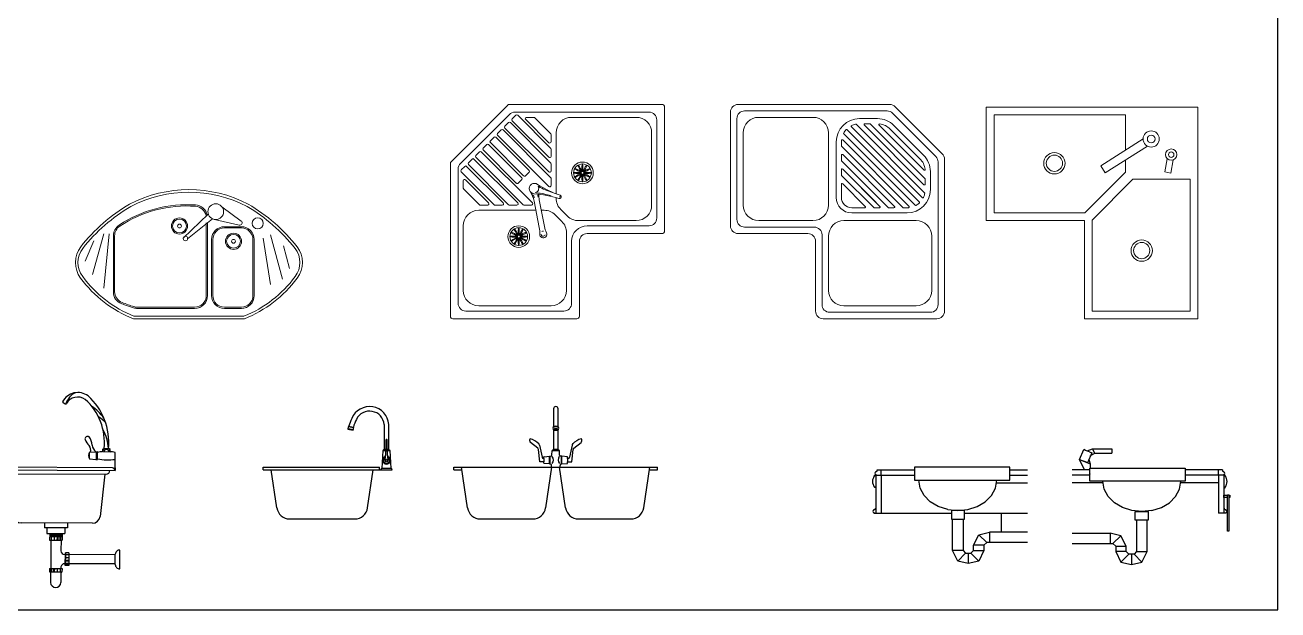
# Model space of a CAD drawing. Header units: inches. Extents: x 5220 to 5724, y 3395 to 3750.
# Drawn here: x 5547.2 to 5723.8, y 3395.4 to 3477.8 of the extents above; entities that cross this region are included whole.
import ezdxf

# ---------------------------------------------------------------- set-up
doc = ezdxf.new("R2010")
doc.units = ezdxf.units.IN
doc.header["$MEASUREMENT"] = 0
doc.layers.add('EX-A-FLOR-FIXT', color=250, linetype='Continuous')

# ---------------------------------------------------------------- blocks, each defined once
blk = doc.blocks.new('A$C3A28108E')
for p, q in [((401.8, 535.2), (407.6, 538.6)), ((401.8, 535.2), (401.8, 526.1)), ((401.8, 535.2), (408.3, 531.8)), ((407.6, 538.6), (425.2, 538.5)), ((408.3, 531.8), (416.6, 535.1)), ((416.6, 535.1), (424.6, 531.8)), ((424.6, 531.8), (431.4, 535)), ((431.4, 535), (425.2, 538.5)), ((431.3, 526), (431.4, 535)), ((349.4, 520.6), (349.3, 500.8)), ((350.9, 497.9), (375.3, 496)), ((351, 523.5), (375.5, 524.9)), ((376.5, 523.9), (376.4, 497)), ((376.4, 497), (378.5, 497)), ((376.5, 523.9), (378.7, 523.8)), ((378.7, 525), (378.5, 495.8)), ((382.3, 495.8), (382.5, 525)), ((401.8, 526.1), (431.3, 526)), ((408.3, 531.8), (408.3, 526.1)), ((424.6, 531.8), (424.6, 526)), ((450, 463.5), (450.1, 523)), ((450, 463.5), (450.1, 523)), ((0, 455.6), (450, 453.5)), ((440, 463.5), (10, 465.6)), ((34.9, 440.4), (414.9, 438.7)), ((56.3, 277.2), (39.9, 440.4)), ((409.9, 438.7), (392, 275.6)), ((450, 463.5), (450, 453.5)), ((362, 248.9), (86, 250.2)), ((176, 249.8), (175.9, 231)), ((266, 249.4), (265.9, 230.5)), ((265.9, 230.5), (175.9, 231)), ((185.9, 230.9), (185.8, 208.9)), ((185.8, 208.9), (255.8, 208.6)), ((196.6, 208.9), (196.5, 183.1)), ((245, 205.8), (196.6, 206)), ((245, 203.6), (196.6, 203.8)), ((245, 201.1), (196.6, 201.3)), ((245, 196.1), (196.6, 196.3)), ((245, 208.6), (244.9, 182.9)), ((255.9, 230.6), (255.8, 208.6)), ((196.5, 183.1), (244.9, 182.9)), ((200.9, 183.1), (200.4, 73.3)), ((202.5, 193.4), (202.4, 185.6)), ((203.8, 185.6), (203.8, 193.4)), ((213.9, 193.3), (213.9, 185.5)), ((215.2, 185.5), (215.2, 193.3)), ((226.2, 185.5), (226.3, 193.3)), ((227.6, 193.3), (227.6, 185.5)), ((237.6, 185.4), (237.7, 193.2)), ((239, 193.2), (239, 185.4)), ((240.5, 182.9), (240.3, 142.5)), ((257.2, 127.4), (255.2, 127.4)), ((257, 85.6), (257.3, 134)), ((257.3, 134), (257, 85.6)), ((270.5, 134), (257.3, 134)), ((267.8, 104.3), (260, 104.3)), ((260, 102.9), (267.8, 102.9)), ((260.1, 128.1), (267.9, 128.1)), ((267.9, 126.7), (260.1, 126.7)), ((260.1, 116.7), (267.9, 116.6)), ((267.9, 115.3), (260.1, 115.3)), ((270.5, 134), (270.2, 85.6)), ((270.4, 127.4), (270.3, 92.2)), ((450.8, 126.5), (270.4, 127.4)), ((450.7, 89.1), (450.9, 128.7)), ((468.5, 145.1), (467.4, 145.1)), ((468.2, 72.6), (468.5, 145.1)), ((196, 73.3), (195.9, 60.1)), ((244.3, 59.9), (195.9, 60.1)), ((195.9, 60.1), (244.3, 59.9)), ((196, 73.3), (244.4, 73.1)), ((200.3, 60.1), (200.1, 19.9)), ((201.8, 63), (201.9, 70.8)), ((203.2, 70.8), (203.2, 63)), ((213.3, 62.9), (213.3, 70.7)), ((214.7, 70.7), (214.6, 62.9)), ((225.7, 70.7), (225.6, 62.9)), ((227, 62.9), (227, 70.7)), ((237.1, 70.6), (237.1, 62.8)), ((238.4, 62.8), (238.5, 70.6)), ((239.9, 59.9), (239.7, 19.7)), ((240, 77.3), (240, 73.1)), ((244.4, 73.1), (244.3, 59.9)), ((257.1, 92.2), (255.1, 92.2)), ((270.2, 85.6), (257, 85.6)), ((267.8, 92.8), (260, 92.9)), ((260, 91.5), (267.8, 91.5)), ((450.7, 91.3), (270.3, 92.2))]:
    blk.add_line(p, q)
for centre, radius, start, end in [((305.7, 688), 66.9, 53.7556, 152.0188), ((323.7, 693.8), 66.4, 114.4868, 164.4431), ((305.5, 687.1), 50.6, 54.9599, 150.9927), ((185.6, 562.4), 223.2, 353.8941, 48.1392), ((185.6, 562.4), 240.2, 354.3083, 48.3678), ((259.3, 725.7), 14.1, 206.6724, 277.978), ((244.1, 536.3), 201.9, 36.2117, 54.9183), ((328.1, 563.2), 113.7, 41.2539, 59.5029), ((343.6, 574.7), 10.3, 56.5838, 189.9651), ((306.5, 550), 54.3, 1.3878, 37.8843), ((234.1, 522.1), 191.3, 4.9232, 27.6682), ((479.4, 653), 166.5, 208.7624, 218.4891), ((328.2, 531.4), 27.5, 343.713, 40.7486), ((413.5, 563.4), 54.1, 192.9003, 225.3658), ((370.2, 510.6), 23, 146.0172, 213.4402), ((375.4, 497), 1, 265.6344, 359.7287), ((375.5, 523.9), 1, 359.7287, 93.224), ((380.4, 498.5), 3.3, 234.7346, 304.7229), ((380.6, 522.3), 3.3, 54.7346, 124.7229), ((420.6, 700.4), 206.2, 259.3094, 278.204), ((414.1, 371.3), 155.3, 94.5459, 101.7435), ((417.1, 371.3), 155.3, 77.7139, 84.9115), ((10, 455.6), 10, 89.7287, 179.7287), ((35, 455.4), 15, 179.7287, 269.7287), ((415, 453.7), 15, 269.7287, 359.7287), ((440, 453.5), 10, 359.7287, 89.7287), ((86.2, 280.2), 30, 185.7377, 269.7287), ((362.2, 278.9), 30, 269.7287, 353.7197), ((203.1, 185.6), 0.678, 179.7287, 359.7287), ((203.1, 193.4), 0.678, 359.7287, 179.7287), ((214.6, 193.3), 0.678, 359.7287, 179.7287), ((214.5, 185.5), 0.678, 179.7287, 359.7287), ((226.9, 185.5), 0.678, 179.7287, 359.7287), ((226.9, 193.3), 0.678, 359.7287, 179.7287), ((238.3, 185.4), 0.678, 179.7287, 359.7287), ((238.4, 193.2), 0.678, 359.7287, 179.7287), ((255.3, 142.4), 15, 179.7287, 269.7287), ((260, 103.6), 0.678, 89.7287, 269.7287), ((260.1, 116), 0.678, 89.7287, 269.7287), ((260.1, 127.4), 0.678, 89.7287, 269.7287), ((267.8, 103.6), 0.678, 269.7287, 89.7287), ((267.9, 127.4), 0.678, 269.7287, 89.7287), ((267.9, 116), 0.678, 269.7287, 89.7287), ((467.4, 128.6), 16.5, 85.9062, 179.7287), ((202.5, 63), 0.678, 179.7287, 359.7287), ((202.6, 70.8), 0.678, 359.7287, 179.7287), ((214, 70.7), 0.678, 359.7287, 179.7287), ((213.9, 62.9), 0.678, 179.7287, 359.7287), ((226.3, 62.9), 0.678, 179.7287, 359.7287), ((226.4, 70.7), 0.678, 359.7287, 179.7287), ((237.8, 70.6), 0.678, 359.7287, 179.7287), ((237.7, 62.8), 0.678, 179.7287, 359.7287), ((255, 77.2), 15, 89.7287, 179.7287), ((260, 92.2), 0.678, 89.7287, 269.7287), ((267.8, 92.2), 0.678, 269.7287, 89.7287), ((467.2, 89), 16.5, 179.7287, 273.5513), ((219.9, 19.8), 19.8, 179.7287, 359.7287)]:
    blk.add_arc(centre, radius, start, end)
blk = doc.blocks.new('A$C41BA5875')
for p, q in [((329.3, 346.9), (348.9, 343.4)), ((349.3, 345.4), (329.6, 348.9)), ((350.6, 353.3), (331, 356.7)), ((332.2, 358.5), (331.3, 358.7)), ((332.2, 358.5), (349.9, 355.4)), ((338.8, 377.3), (338.8, 377.3)), ((338.8, 377.3), (338.9, 377.3)), ((351, 355.3), (350, 355.4)), ((352.6, 363.5), (352.7, 363.4)), ((469.5, 365.6), (469.5, 270.1)), ((487.5, 270.1), (487.5, 365.6)), ((477.5, 307.6), (477.5, 278.4)), ((479.5, 307.6), (479.5, 278.4)), ((464.5, 265.1), (461, 195)), ((466.5, 265.1), (464.5, 265.1)), ((466.5, 265.1), (475, 265.1)), ((469.5, 270.1), (475, 270.1)), ((482, 270.1), (487.5, 270.1)), ((482, 265.1), (490.5, 265.1)), ((492.5, 265.1), (490.5, 265.1)), ((496, 195), (492.5, 265.1)), ((496, 195), (461, 195)), ((53.6, 42.6), (31.5, 190)), ((405.2, 42.6), (427.3, 190)), ((456, 190), (501, 190)), ((103.1, 0), (355.8, 0))]:
    blk.add_line(p, q)
at = {"ltscale": 0.5}
for p, q in [((0, 200), (451.2, 200)), ((0, 190), (0, 200)), ((451.2, 190), (451.2, 200)), ((0, 190), (501, 190))]:
    blk.add_line(p, q, dxfattribs=at)
blk.add_circle((478.5, 227.6), 4)
for centre, radius, start, end in [((515.7, 304.3), 191.3, 153.8227, 163.5153), ((413.1, 360.5), 74.6, 3.9278, 157.7896), ((412.8, 360.5), 56.9, 5.0863, 153.9099), ((330, 347.8), 1.15, 109.6272, 230.4577), ((336.1, 351.8), 7.1, 135.7303, 204.3545), ((331.7, 357.6), 1.15, 109.6272, 230.4577), ((348.5, 344.5), 1.15, 289.6272, 50.4577), ((344.2, 350.4), 7.1, 315.7303, 24.3545), ((533.5, 301.1), 191.3, 153.8227, 163.5153), ((350.3, 354.4), 1.15, 289.6272, 50.4577), ((870.3, 283.2), 394.3, 177.3421, 181.749), ((485.9, 302.9), 9.58, 150.7965, 188.1583), ((478.5, 307.2), 1.06, 19.4215, 160.5785), ((471.2, 302.9), 9.58, 351.8417, 29.2035), ((86.8, 283.2), 394.3, 358.251, 2.6579), ((474.4, 263.7), 8.01, 127.6786, 170.3939), ((94.9, 291), 382.8, 350.6374, 358.1278), ((5931.9, -206.6), 5476.7, 174.9947, 175.4442), ((862.2, 291), 382.8, 181.8722, 189.3626), ((-4911.1, -201.2), 5412.7, 4.5522, 5.0068), ((482.6, 263.7), 8.01, 9.6061, 52.3214), ((461.5, 189.6), 5.47, 94.6975, 175.3025), ((478.5, 227.6), 15, 109.3835, 71.0922), ((478.5, 227.6), 12.5, 114.4874, 65.5146), ((478.5, 227.6), 6, 171.8513, 8.1487), ((495.6, 189.6), 5.47, 4.6975, 85.3025), ((103.1, 50), 50, 188.5308, 270), ((355.8, 50), 50, 270, 351.4692)]:
    blk.add_arc(centre, radius, start, end)
blk = doc.blocks.new('A$C56267174')
for p, q in [((386.7, 426.1), (386.7, 357.4)), ((404.7, 357.4), (404.7, 426.1)), ((386.6, 344.4), (386.6, 270.1)), ((404.6, 270.1), (404.6, 344.4)), ((294.7, 302.1), (294.7, 307.7)), ((326, 274.5), (297.4, 295.3)), ((465.2, 274.5), (493.8, 295.3)), ((496.5, 302.1), (496.5, 307.7)), ((334, 221.6), (328.7, 268.6)), ((332.5, 285.2), (342.4, 239)), ((380.7, 247.3), (381.6, 265.1)), ((381.6, 265.1), (383.6, 265.1)), ((383.6, 265.1), (407.6, 265.1)), ((386.6, 270.1), (404.6, 270.1)), ((409.6, 265.1), (407.6, 265.1)), ((410.5, 247.3), (409.6, 265.1)), ((458.8, 285.2), (448.8, 239)), ((457.2, 221.6), (462.5, 268.6)), ((0, 200), (790, 200)), ((0, 190), (0, 200)), ((53.6, 42.6), (30, 200)), ((349.7, 221.6), (334, 221.6)), ((347.4, 234.5), (349.7, 234.5)), ((349.7, 234.5), (349.7, 240)), ((349.7, 234.5), (349.7, 221.6)), ((349.7, 216.1), (349.7, 221.6)), ((350.6, 241), (371.7, 242.4)), ((371.7, 212.7), (350.6, 215.1)), ((356.4, 42.6), (380, 200)), ((371.7, 241.6), (373.7, 242.6)), ((371.7, 242.4), (371.7, 241.6)), ((371.7, 213.5), (371.7, 241.6)), ((373.7, 212.6), (371.7, 213.5)), ((371.7, 213.5), (371.7, 212.7)), ((373.7, 212.6), (373.7, 242.6)), ((373.7, 242.6), (375.7, 242.6)), ((378.4, 200), (378.7, 207.3)), ((433.6, 42.6), (410, 200)), ((412.9, 200), (412.5, 207.3)), ((417.5, 242.6), (415.5, 242.6)), ((417.5, 212.6), (417.5, 242.6)), ((419.5, 241.6), (417.5, 242.6)), ((417.5, 212.6), (419.5, 213.5)), ((440.6, 241), (419.5, 242.4)), ((419.5, 242.4), (419.5, 241.6)), ((419.5, 213.5), (419.5, 241.6)), ((419.5, 212.7), (440.6, 215.1)), ((419.5, 213.5), (419.5, 212.7)), ((441.5, 234.5), (441.5, 240)), ((441.5, 234.5), (441.5, 221.6)), ((443.9, 234.5), (441.5, 234.5)), ((441.5, 216.1), (441.5, 221.6)), ((441.5, 221.6), (457.2, 221.6)), ((736.4, 42.6), (760, 200)), ((790, 190), (790, 200)), ((0, 190), (31.5, 190)), ((758.5, 190), (790, 190)), ((103.1, 0), (306.9, 0)), ((483.1, 0), (686.9, 0))]:
    blk.add_line(p, q)
for centre, radius, start, end in [((395.7, 426.1), 9, 0.1224, 179.8776), ((390.2, 351), 5.86, 140.4177, 217.9852), ((386.2, 346.2), 1.29, 114.8047, 245.1953), ((387, 355.8), 1.64, 102.6674, 218.0261), ((395.6, 313.6), 35.3, 73.5535, 106.4465), ((387, 346.1), 1.7, 215.7695, 256.5959), ((395.7, 321.1), 35.1, 73.5696, 106.4975), ((395.7, 323.6), 34.9, 75.0637, 104.9363), ((404.2, 346.1), 1.7, 283.4243, 324.2103), ((404.2, 355.7), 1.71, 325.8407, 73.6277), ((401.2, 351.1), 5.71, 319.9002, 40.0998), ((405, 346.2), 1.29, 294.8047, 65.1953), ((296.7, 307.7), 2, 90, 180), ((304.7, 302.1), 10, 180, 223.0734), ((280.6, 241.2), 70.4, 45.3741, 76.7548), ((317.6, 282.9), 15, 8.8252, 34.3104), ((473.6, 282.9), 15, 145.6896, 171.1748), ((510.6, 241.2), 70.4, 103.2452, 134.6259), ((486.5, 302.1), 10, 316.9266, 0), ((494.5, 307.7), 2, 0, 90), ((318.7, 267.6), 10, 5.886, 43.0734), ((375.7, 247.6), 5, 270, 357.14), ((391.5, 263.7), 8.01, 127.6786, 170.3939), ((399.7, 263.7), 8.01, 9.6061, 52.3214), ((415.5, 247.6), 5, 182.86, 270), ((472.5, 267.6), 10, 136.9266, 174.114), ((347.4, 239.5), 5, 185.886, 270), ((350.7, 240), 1, 94.3321, 180), ((350.7, 216.1), 1, 180, 265.6679), ((373.7, 207.6), 5, 357.14, 90), ((366, 228.2), 20.6, 319.9184, 39.0717), ((425.2, 228.2), 20.6, 140.9283, 220.0816), ((417.5, 207.6), 5, 90, 182.86), ((440.5, 240), 1, 360, 85.6679), ((440.5, 216.1), 1, 274.3321, 0), ((443.9, 239.5), 5, 270, 354.114), ((103.1, 50), 50, 188.5308, 270), ((306.9, 50), 50, 270, 351.4692), ((483.1, 50), 50, 188.5308, 270), ((686.9, 50), 50, 270, 351.4692)]:
    blk.add_arc(centre, radius, start, end)
for start_param, end_param in [(-0.053243, 3.194836), (3.592619, 5.832158)]:
    blk.add_ellipse((395.6, 345.2), major_axis=(10, 0), ratio=0.172573, start_param=start_param, end_param=end_param)
blk = doc.blocks.new('A$C5BC748CE')
at = {"lineweight": 5}
for p, q in [((515.1, 405), (418.3, 312.4)), ((567.5, 433.9), (642.2, 378.6)), ((434.9, 309.2), (531.4, 387)), ((507.2, 90), (507.2, 370.9)), ((512.2, 90), (512.2, 370.9)), ((538.5, 384.8), (634.5, 362.8)), ((643.1, 356.6), (577.4, 356.6)), ((643.1, 351.6), (577.4, 351.6)), ((71.3, 301.9), (37.3, 223.6)), ((109.7, 328.4), (66.1, 172)), ((131.1, 329.2), (110.4, 118.1)), ((147.1, 104.8), (147.1, 321.2)), ((152.1, 104.8), (152.1, 321.2)), ((418.3, 312.4), (418.3, 312.4)), ((434.9, 309.2), (434.9, 309.2)), ((527.4, 90), (527.4, 306.6)), ((532.4, 90), (532.4, 306.6)), ((688.1, 90), (688.1, 306.6)), ((693.1, 90), (693.1, 306.6)), ((727.2, 312.2), (755.5, 133.1)), ((755.5, 325.4), (802.7, 153.8)), ((806.4, 282), (829.1, 195.3)), ((653, 10), (227, 10)), ((462.2, 45), (240.3, 45)), ((462.2, 40), (240.3, 40)), ((577.4, 45), (643.1, 45)), ((577.4, 40), (643.1, 40)), ((654.9, 0), (225.1, 0))]:
    blk.add_line(p, q, dxfattribs=at)
for centre, radius in [((544, 414.8), 30.5), ((403.4, 359.2), 31.3), ((706.7, 369.5), 21.6), ((403.4, 359.2), 26.7), ((403.4, 359.2), 7.32), ((426.6, 310.8), 8.48), ((612.9, 300.1), 31.3), ((612.9, 300.1), 26.7), ((612.9, 300.1), 7.32)]:
    blk.add_circle(centre, radius, dxfattribs=at)
for centre, radius, start, end in [((440, 0), 500, 62.5978, 117.4022), ((440, 0), 490, 62.5978, 117.4022), ((556.8, -144.3), 682.9, 120.5322, 141.7128), ((432.3, -35.6), 477.4, 85.9916, 123.3896), ((462.2, 390.7), 50, 12.1887, 85.9916), ((323.2, -144.3), 682.9, 38.2872, 59.4678), ((556.8, -144.3), 672.9, 120.5322, 141.7128), ((432.3, -35.6), 472.4, 85.9916, 123.3896), ((462.2, 390.7), 45, 12.1887, 85.9916), ((323.2, -144.3), 672.9, 38.2872, 59.4678), ((197.1, 321.2), 50, 123.3896, 180), ((197.1, 321.2), 45, 123.3896, 180), ((577.4, 306.6), 50, 90, 180), ((577.4, 306.6), 45, 90, 180), ((637.1, 371.3), 8.9, 253.2002, 54.693), ((643.1, 306.6), 50, 360, 90), ((643.1, 306.6), 45, 360, 90), ((100, 217.8), 100, 142.3842, 217.14), ((100, 217.8), 90, 142.3842, 217.14), ((780, 217.8), 90, 322.86, 37.6158), ((780, 217.8), 100, 322.86, 37.6158), ((398.6, 437.7), 470.9, 216.5388, 248.3767), ((398.6, 437.7), 460.9, 216.5388, 248.1405), ((481.4, 437.7), 460.9, 291.8595, 323.4612), ((481.4, 437.7), 470.9, 291.6233, 323.4612), ((197.1, 104.8), 50, 180, 249.235), ((197.1, 104.8), 45, 180, 249.235), ((452.4, 778.2), 770.1, 249.235, 252.8705), ((452.4, 778.2), 765.1, 249.235, 252.8705), ((462.2, 90), 45, 270, 360), ((462.2, 90), 50, 270, 360), ((577.4, 90), 50, 180, 270), ((577.4, 90), 45, 180, 270), ((643.1, 90), 50, 270, 360), ((643.1, 90), 45, 270, 360), ((240.3, 90), 50, 252.8705, 270), ((240.3, 90), 45, 252.8705, 270)]:
    blk.add_arc(centre, radius, start, end, dxfattribs=at)
blk = doc.blocks.new('A$C4E531579')
at = {"lineweight": 5}
for p, q in [((222.1, 827.1), (2.9, 607.9)), ((229.1, 830), (820, 830)), ((228.6, 791.2), (38.8, 601.4)), ((253.9, 788.2), (239.8, 774.1)), ((249.9, 800), (770, 800)), ((388.5, 660.7), (261, 788.2)), ((295.4, 780), (323.7, 780)), ((388.5, 717.2), (327.2, 778.5)), ((720, 780), (470, 780)), ((830, 820), (830, 340)), ((197.4, 731.6), (183.2, 717.5)), ((388.5, 547.5), (204.4, 731.6)), ((225.6, 759.9), (211.5, 745.8)), ((381.5, 568.7), (211.5, 738.7)), ((388.5, 604.1), (232.7, 759.9)), ((381.5, 625.3), (239.8, 767)), ((381.5, 681.9), (291.9, 771.5)), ((800, 770), (800, 390)), ((169.1, 703.4), (154.9, 689.2)), ((283.9, 553.2), (154.9, 682.1)), ((305.1, 574.4), (176.1, 703.4)), ((381.5, 512.2), (183.2, 710.4)), ((390, 713.7), (390, 685.4)), ((410, 720), (410, 483.9)), ((780, 440), (780, 720)), ((98.4, 632.6), (112.5, 646.8)), ((317.8, 448.5), (119.6, 646.8)), ((126.6, 660.9), (140.8, 675.1)), ((255.6, 524.9), (126.6, 653.9)), ((276.8, 546.1), (147.9, 675.1)), ((390, 657.1), (390, 628.8)), ((0, 10), (0, 600.9)), ((41.8, 576.1), (55.9, 590.2)), ((204.7, 448.5), (63, 590.2)), ((70.1, 604.4), (84.2, 618.5)), ((225.9, 441.5), (70.1, 597.3)), ((261.3, 448.5), (91.3, 618.5)), ((282.5, 441.5), (98.4, 625.6)), ((390, 600.6), (390, 572.3)), ((30, 60), (30, 580.1)), ((169.3, 441.5), (41.8, 569)), ((50, 534.6), (50, 506.3)), ((148.1, 448.5), (58.5, 538.1)), ((262.7, 524.9), (276.8, 539)), ((305.1, 567.3), (291, 553.2)), ((390, 544), (390, 515.7)), ((112.8, 441.5), (51.5, 502.8)), ((116.3, 440), (144.6, 440)), ((172.9, 440), (201.2, 440)), ((229.4, 440), (257.7, 440)), ((286, 440), (314.3, 440)), ((344.7, 353.4), (324.5, 455.5)), ((344.5, 460.1), (364.9, 357.1)), ((410, 468.8), (410, 466.1)), ((110, 420), (331.5, 420)), ((352.4, 420), (363.9, 420)), ((406.4, 402.4), (432.4, 376.4)), ((427.6, 423.6), (453.6, 397.6)), ((50, 110), (50, 360)), ((496.1, 380), (720, 380)), ((530, 360), (770, 360)), ((450, 333.9), (450, 110)), ((470, 300), (470, 60)), ((500, 300), (500, 10)), ((530, 330), (820, 330)), ((390, 50), (110, 50)), ((440, 30), (60, 30)), ((490, 0), (10, 0))]:
    blk.add_line(p, q, dxfattribs=at)
for centre, radius in [((511.9, 565), 41.9), ((511.9, 565), 34.4), ((511.9, 565), 5.37), ((265, 318.1), 41.9), ((265, 318.1), 34.4), ((265, 318.1), 5.37)]:
    blk.add_circle(centre, radius, dxfattribs=at)
for centre, radius, start, end in [((229.1, 820), 10, 90, 135), ((820, 820), 10, 0, 90), ((249.9, 770), 30, 90, 135), ((257.5, 784.7), 5, 45, 135), ((295.4, 775), 5, 90, 225), ((323.7, 775), 5, 45, 90), ((470, 720), 60, 90, 180), ((720, 720), 60, 0, 90), ((770, 770), 30, 0, 90), ((200.9, 728.1), 5, 45, 135), ((215, 742.2), 5, 135, 225), ((229.2, 756.4), 5, 45, 135), ((243.3, 770.5), 5, 135, 225), ((158.5, 685.7), 5, 135, 225), ((172.6, 699.8), 5, 45, 135), ((186.7, 714), 5, 135, 225), ((385, 685.4), 5, 225, 0), ((385, 713.7), 5, 0, 45), ((101.9, 629.1), 5, 135, 225), ((116, 643.3), 5, 45, 135), ((130.2, 657.4), 5, 135, 225), ((144.3, 671.5), 5, 45, 135), ((385, 657.1), 5, 0, 45), ((10, 600.9), 10, 135, 180), ((60, 580.1), 30, 135, 180), ((59.5, 586.7), 5, 45, 135), ((73.6, 600.8), 5, 135, 225), ((87.8, 615), 5, 45, 135), ((385, 628.8), 5, 225, 0), ((385, 600.6), 5, 0, 45), ((45.3, 572.5), 5, 135, 225), ((55, 534.6), 5, 45, 180), ((273.3, 542.6), 5, 315, 45), ((287.4, 556.7), 5, 225, 315), ((301.6, 570.8), 5, 315, 45), ((385, 572.3), 5, 225, 0), ((385, 544), 5, 0, 45), ((55, 506.3), 5, 180, 225), ((259.2, 528.4), 5, 225, 315), ((325.6, 504.4), 20, 52.7229, 268.7857), ((226.1, 437.3), 100, 10.4867, 33.9738), ((326.2, 504.9), 16.2, 278.9292, 32.1557), ((305.7, 211.8), 277.4, 72.2349, 84.235), ((583, 916.9), 466.4, 238.2709, 250.2022), ((479.5, 750.1), 274.6, 239.9645, 252.0257), ((385, 515.7), 5, 225, 0), ((116.3, 445), 5, 225, 270), ((144.6, 445), 5, 270, 45), ((172.9, 445), 5, 225, 270), ((201.2, 445), 5, 270, 45), ((229.4, 445), 5, 225, 270), ((257.7, 445), 5, 270, 45), ((286, 445), 5, 225, 270), ((314.3, 445), 5, 270, 45), ((296.1, 462.7), 29.3, 9.8467, 38.3537), ((282.9, 16.5), 469.7, 72.9448, 84.8329), ((368.8, 476.8), 29.3, 168.2508, 191.9931), ((442.8, 478.3), 100, 177.6593, 190.4868), ((470, 466.1), 60, 180, 225), ((422.7, 471.9), 6.64, 252.6444, 68.8642), ((420.8, 471.6), 4.91, 314.2517, 37.2349), ((720, 440), 60, 270, 0), ((110, 360), 60, 90, 180), ((363.9, 360), 60, 45, 90), ((496.1, 440), 60, 225, 270), ((770, 390), 30, 270, 0), ((246.4, 335.2), 100, 355.9843, 10.4867), ((463.2, 375.3), 100, 190.4868, 204.9892), ((390, 333.9), 60, 0, 45), ((530, 300), 60, 90, 180), ((820, 340), 10, 270, 0), ((360, 327.2), 13.9, 175.9843, 24.9892), ((359.8, 327.5), 8.12, 180.3635, 342.4443), ((359, 332), 7.59, 72.423, 131.6758), ((530, 300), 30, 90, 180), ((110, 110), 60, 180, 270), ((390, 110), 60, 270, 0), ((60, 60), 30, 180, 270), ((440, 60), 30, 270, 0), ((10, 10), 10, 180, 270), ((490, 10), 10, 270, 0)]:
    blk.add_arc(centre, radius, start, end, dxfattribs=at)
at = {"lineweight": 5, "extrusion": (-1.38778e-16, -2.4037e-16, -1)}
blk.add_ellipse((494.7, 574.9), major_axis=(12.6, -7.2), ratio=0.137964, dxfattribs=at)
at = {"lineweight": 5, "extrusion": (2.77556e-17, -4.80741e-17, -1)}
blk.add_ellipse((501.9, 582.2), major_axis=(7.2, -12.6), ratio=0.137964, dxfattribs=at)
at = {"lineweight": 5, "extrusion": (1.61778e-32, -2.77556e-17, -1)}
blk.add_ellipse((511.9, 584.9), major_axis=(0, -14.5), ratio=0.137964, dxfattribs=at)
at = {"lineweight": 5, "extrusion": (2.54248e-16, -1.14741e-16, -1)}
blk.add_ellipse((521.8, 582.2), major_axis=(-7.2, -12.6), ratio=0.137964, dxfattribs=at)
at = {"lineweight": 5, "extrusion": (3.51927e-17, -1.71978e-16, -1)}
for centre, major_axis in [((529.1, 574.9), (-12.6, -7.2)), ((494.7, 555.1), (12.6, 7.2))]:
    blk.add_ellipse(centre, major_axis=major_axis, ratio=0.137964, dxfattribs=at)
at = {"lineweight": 5, "extrusion": (9.24446e-33, -1.11022e-16, -1)}
blk.add_ellipse((492, 565), major_axis=(14.5, 0), ratio=0.137964, dxfattribs=at)
at = {"lineweight": 5, "extrusion": (-3.30078e-16, 9.44224e-17, -1)}
blk.add_ellipse((501.9, 547.8), major_axis=(7.2, 12.6), ratio=0.137964, dxfattribs=at)
at = {"lineweight": 5, "extrusion": (6.16298e-33, -1.11022e-16, -1)}
blk.add_ellipse((511.9, 545.1), major_axis=(0, 14.5), ratio=0.137964, dxfattribs=at)
at = {"lineweight": 5, "extrusion": (0, 0, -1)}
blk.add_ellipse((521.8, 547.8), major_axis=(-7.2, 12.6), ratio=0.137964, dxfattribs=at)
at = {"lineweight": 5, "extrusion": (-6.93889e-17, -1.20185e-16, -1)}
blk.add_ellipse((529.1, 555.1), major_axis=(-12.6, 7.2), ratio=0.137964, dxfattribs=at)
at = {"lineweight": 5, "extrusion": (5.55112e-17, -1.11022e-16, -1)}
blk.add_ellipse((531.7, 565), major_axis=(-14.5, 0), ratio=0.137964, dxfattribs=at)
at = {"lineweight": 5}
for centre, major_axis in [((255.1, 335.3), (7.2, -12.6)), ((265, 338), (0, -14.5)), ((274.9, 335.3), (-7.2, -12.6)), ((245.1, 318.1), (14.5, 0)), ((247.8, 328.1), (12.6, -7.2)), ((247.8, 308.2), (12.6, 7.2)), ((255.1, 300.9), (7.2, 12.6)), ((265, 298.3), (0, 14.5)), ((274.9, 300.9), (-7.2, 12.6)), ((282.2, 328.1), (-12.6, -7.2)), ((282.2, 308.2), (-12.6, 7.2)), ((284.9, 318.1), (-14.5, 0))]:
    blk.add_ellipse(centre, major_axis=major_axis, ratio=0.137964, dxfattribs=at)
blk = doc.blocks.new('A$C446E6F74')
at = {"lineweight": 5}
for p, q in [((30, 830), (617.6, 830)), ((0, 360), (0, 800)), ((55, 805), (607.2, 805)), ((320, 780), (110, 780)), ((796.2, 628.4), (628.4, 796.2)), ((821.2, 638.8), (638.8, 821.2)), ((25, 385), (25, 775)), ((731.9, 452.3), (452.3, 731.9)), ((743.4, 469.1), (469.1, 743.4)), ((753.8, 487), (488.1, 752.6)), ((500, 775), (569.9, 775)), ((749.9, 519.2), (519.2, 749.9)), ((521.3, 755), (541.1, 755)), ((754.1, 543.2), (543.2, 754.1)), ((749.3, 576.3), (576.3, 749.3)), ((734.5, 619.4), (619.4, 734.5)), ((748.6, 633.6), (633.6, 748.6)), ((50, 720), (50, 440)), ((380, 440), (380, 720)), ((410, 470), (410, 685)), ((430, 670.6), (430, 685)), ((692.3, 435.3), (435.3, 692.3)), ((716.2, 439.7), (439.7, 716.2)), ((430, 614), (430, 633.8)), ((668.5, 430.9), (430.9, 668.5)), ((636, 435.1), (435.1, 636)), ((611.9, 430.9), (430.9, 611.9)), ((805, 607.2), (805, 55)), ((830, 617.6), (830, 30)), ((430, 557.5), (430, 577.3)), ((555.4, 430.9), (430.9, 555.4)), ((579.4, 435.1), (435.1, 579.4)), ((564.8, 449.7), (449.7, 564.8)), ((755, 541.1), (755, 521.3)), ((775, 569.9), (775, 500)), ((430, 470), (430, 520.7)), ((522.8, 435.1), (435.1, 522.8)), ((520.7, 430), (470, 430)), ((685, 410), (470, 410)), ((577.3, 430), (557.5, 430)), ((633.8, 430), (614, 430)), ((685, 430), (670.6, 430)), ((55, 355), (325, 355)), ((320, 380), (110, 380)), ((720, 380), (440, 380)), ((30, 330), (300, 330)), ((330, 300), (330, 30)), ((355, 325), (355, 55)), ((380, 110), (380, 320)), ((780, 110), (780, 320)), ((440, 50), (720, 50)), ((385, 25), (775, 25)), ((360, 0), (800, 0))]:
    blk.add_line(p, q, dxfattribs=at)
for centre, radius, start, end in [((30, 800), 30, 90, 180), ((617.6, 800), 30, 45, 90), ((55, 775), 30, 90, 180), ((110, 720), 60, 90, 180), ((320, 720), 60, 0, 90), ((607.2, 775), 30, 45, 90), ((500, 685), 90, 90, 180), ((500, 685), 70, 138.0335, 150.1814), ((450.2, 729.8), 3, 45, 138.0335), ((471.2, 745.5), 3, 115.419, 225), ((500, 685), 70, 102.0372, 115.419), ((486, 750.5), 3, 45, 102.0372), ((521.3, 752), 3, 90, 225), ((541.1, 752), 3, 45, 90), ((569.9, 685), 90, 45, 90), ((578.4, 751.5), 3, 82.7167, 225), ((569.9, 685), 70, 45, 82.7167), ((500, 685), 70, 175.5367, 180), ((433.2, 690.2), 3, 45, 175.5367), ((441.9, 718.3), 3, 150.1814, 225), ((433, 670.6), 3, 180, 225), ((433, 633.8), 3, 45, 180), ((685, 569.9), 90, 0, 45), ((800, 617.6), 30, 0, 45), ((433, 614), 3, 180, 225), ((685, 569.9), 70, 7.2833, 45), ((775, 607.2), 30, 0, 45), ((433, 577.3), 3, 45, 180), ((433, 557.5), 3, 180, 225), ((433, 557.5), 3, 180, 225), ((751.5, 578.4), 3, 225, 7.2833), ((752, 541.1), 3, 0, 45), ((433, 520.7), 3, 45, 180), ((685, 500), 90, 270, 0), ((685, 500), 70, 334.581, 349.3075), ((752, 521.3), 3, 225, 0), ((110, 440), 60, 180, 270), ((320, 440), 60, 270, 0), ((470, 470), 60, 180, 270), ((470, 470), 40, 180, 270), ((718.3, 441.9), 3, 225, 299.8186), ((685, 500), 70, 299.8186, 311.9665), ((729.8, 450.2), 3, 311.9665, 45), ((745.5, 471.2), 3, 225, 334.581), ((520.7, 433), 3, 270, 45), ((557.5, 433), 3, 225, 270), ((577.3, 433), 3, 270, 45), ((614, 433), 3, 225, 270), ((633.8, 433), 3, 270, 45), ((670.6, 433), 3, 225, 270), ((685, 500), 70, 270, 274.4633), ((690.2, 433.2), 3, 274.4633, 45), ((30, 360), 30, 180, 270), ((55, 385), 30, 180, 270), ((325, 325), 30, 0, 90), ((440, 320), 60, 90, 180), ((720, 320), 60, 0, 90), ((300, 300), 30, 0, 90), ((440, 110), 60, 180, 270), ((720, 110), 60, 270, 0), ((385, 55), 30, 180, 270), ((775, 55), 30, 270, 0), ((360, 30), 30, 180, 270), ((800, 30), 30, 270, 0)]:
    blk.add_arc(centre, radius, start, end, dxfattribs=at)
blk = doc.blocks.new('A$C06404D4D')
at = {"lineweight": 5}
for p, q in [((0, 820), (820, 820)), ((0, 820), (0, 380)), ((30, 790), (540, 790)), ((30, 790), (30, 410)), ((540, 790), (540, 653.8)), ((820, 820), (820, 0)), ((607.6, 696.4), (443.2, 592.7)), ((625.2, 668.1), (461, 564.5)), ((461, 564.5), (443.2, 592.7)), ((540, 614.3), (540, 568.3)), ((701.5, 619.6), (691.9, 568.7)), ((724.4, 615.1), (714.8, 564.4)), ((540, 568.3), (381.7, 410)), ((568.3, 540), (410, 381.7)), ((568.3, 540), (790, 540)), ((714.8, 564.4), (691.9, 568.7)), ((790, 540), (790, 30)), ((30, 410), (381.7, 410)), ((0, 380), (380, 380)), ((380, 380), (380, 0)), ((410, 381.7), (410, 30)), ((380, 0), (820, 0)), ((410, 30), (790, 30))]:
    blk.add_line(p, q, dxfattribs=at)
for centre, radius in [((639, 696.3), 31.4), ((639, 696.3), 14.9), ((264, 602.3), 41.4), ((264, 602.3), 31.4), ((716.6, 635.6), 22), ((716.6, 635.6), 10.5), ((602.3, 264), 41.4), ((602.3, 264), 31.4)]:
    blk.add_circle(centre, radius, dxfattribs=at)
blk = doc.blocks.new('A$C2C1C3230')
for p, q in [((7.4, 339.9), (7.4, 342.6)), ((7.4, 342.6), (12.8, 342.6)), ((12.8, 354.3), (12.8, 356.3)), ((12.8, 344.6), (12.8, 342.6)), ((12.8, 342.6), (12.8, 194.9)), ((12.8, 342.6), (163.1, 342.6)), ((18.3, 362.6), (163.1, 362.6)), ((32.8, 342.6), (32.8, 362.6)), ((32.8, 342.6), (32.8, 194.9)), ((163.1, 372.6), (163.1, 322.5)), ((531.4, 372.6), (163.1, 372.6)), ((531.4, 322.5), (531.4, 372.6)), ((531.4, 362.6), (600.2, 362.6)), ((531.4, 342.6), (600.2, 342.6)), ((582.7, 362.6), (600.2, 362.6)), ((7.4, 295.4), (12.8, 295.4)), ((12.8, 295.4), (7.4, 295.4)), ((163.1, 322.5), (531.4, 322.5)), ((184.9, 292.1), (179.6, 322.5)), ((200.1, 263.7), (184.9, 292.1)), ((461.4, 263.7), (475.9, 292.1)), ((475.9, 292.1), (481.2, 322.5)), ((479.5, 312.6), (600.2, 312.6)), ((32.8, 287.5), (32.8, 214.9)), ((200.1, 263.7), (223.8, 239.3)), ((437, 239.3), (461.4, 263.7)), ((5.4, 206.6), (5.4, 208.6)), ((5.4, 196.9), (5.4, 194.9)), ((5.4, 194.9), (32.8, 194.9)), ((12.8, 214.9), (10.9, 214.9)), ((32.8, 194.9), (305.7, 194.9)), ((254.8, 220.8), (223.8, 239.3)), ((291.8, 209), (254.8, 220.8)), ((291.8, 209), (330.7, 205)), ((355.8, 205), (305.7, 205)), ((305.7, 205), (305.7, 172)), ((330.7, 205), (369.7, 209)), ((355.8, 172), (355.8, 205)), ((355.8, 194.9), (600.2, 194.9)), ((369.7, 209), (406, 220.8)), ((406, 220.8), (437, 239.3)), ((500.2, 121.6), (500.2, 194.9)), ((305.7, 172), (355.8, 172)), ((310.3, 50.4), (310.3, 172)), ((351.1, 172), (351.1, 50.4)), ((391.1, 70.4), (411.9, 111.2)), ((411.9, 111.2), (452.7, 121.6)), ((411.9, 111.2), (442.3, 80.8)), ((452.7, 121.6), (452.7, 80.8)), ((600.2, 121.6), (452.7, 121.6)), ((351.1, 50.4), (310.3, 50.4)), ((330.3, 9.6), (310.3, 50.4)), ((351.1, 50.4), (360.7, 40)), ((381.5, 40), (391.1, 50.4)), ((391.1, 50.4), (391.1, 70.4)), ((431.9, 70.4), (391.1, 70.4)), ((391.1, 50.4), (431.9, 50.4)), ((431.9, 50.4), (411.9, 9.6)), ((442.3, 80.8), (431.9, 70.4)), ((431.9, 70.4), (431.9, 50.4)), ((600.2, 80.8), (442.3, 80.8)), ((360.7, 40), (330.3, 9.6)), ((371.1, 0), (330.3, 9.6)), ((360.7, 40), (381.5, 40)), ((371.1, 40), (371.1, 0)), ((411.9, 9.6), (371.1, 0)), ((381.5, 40), (411.9, 9.6))]:
    blk.add_line(p, q)
for centre, radius, start, end in [((37, 317.6), 37, 143.0701, 216.9299), ((13.6, 349.5), 4.94, 99.5999, 260.4001), ((13.8, 361), 4.81, 258.4001, 19.3626), ((6.2, 201.8), 4.94, 99.5999, 260.4001), ((6.4, 213.3), 4.81, 258.4001, 19.3626)]:
    blk.add_arc(centre, radius, start, end)
blk = doc.blocks.new('A$C0A3C27A8')
for p, q in [((28.4, 406.3), (44.3, 445.2)), ((51.5, 441.9), (44.3, 445.2)), ((67.4, 436), (51.5, 441.9)), ((57.5, 440), (78.6, 447.9)), ((87.2, 431.4), (78.6, 447.9)), ((78.6, 447.9), (153.8, 447.9)), ((153.8, 447.9), (153.8, 431.4)), ((36.3, 403), (28.4, 406.3)), ((28.4, 406.3), (70, 389.8)), ((48, 366.4), (28.4, 406.3)), ((51.5, 397.1), (36.3, 403)), ((59.4, 393.8), (51.5, 397.1)), ((75.3, 432.7), (59.4, 393.8)), ((64.7, 406.3), (70, 389.8)), ((67.4, 436), (75.3, 432.7)), ((70, 420.2), (87.2, 431.4)), ((70, 389.8), (70, 372.6)), ((87.2, 431.4), (153.8, 431.4)), ((17.4, 366.4), (0, 366.4)), ((68.8, 366.4), (0, 366.4)), ((68.8, 346.4), (0, 346.4)), ((68.8, 350.7), (68.5, 350.1)), ((68.5, 350.1), (68.8, 349.6)), ((68.8, 322.5), (68.8, 372.6)), ((68.8, 372.6), (437.1, 372.6)), ((437.1, 372.6), (437.1, 322.5)), ((581.9, 366.4), (437.1, 366.4)), ((587.4, 346.4), (437.1, 346.4)), ((567.1, 366.4), (567.4, 365.9)), ((567.4, 346.4), (567.4, 366.4)), ((567.4, 346.4), (567.4, 198.7)), ((587.4, 358.1), (587.4, 360.1)), ((587.4, 348.3), (587.4, 346.4)), ((587.4, 346.4), (587.4, 198.7)), ((592.7, 346.4), (587.4, 346.4)), ((592.7, 343.6), (592.7, 346.4)), ((120, 316.4), (0, 316.4)), ((437.1, 322.5), (68.8, 322.5)), ((124.2, 292.1), (118.9, 322.5)), ((138.7, 263.7), (124.2, 292.1)), ((400.1, 263.7), (415.3, 292.1)), ((415.3, 292.1), (420.6, 322.5)), ((567.4, 316.4), (419.5, 316.4)), ((587.4, 296.4), (592.7, 296.4)), ((592.7, 296.4), (587.4, 296.4)), ((592.7, 296.4), (592.7, 299.2)), ((163.2, 239.3), (138.7, 263.7)), ((400.1, 263.7), (376.3, 239.3)), ((587.4, 268.3), (601.5, 268.3)), ((587.4, 259.9), (587.4, 268.3)), ((601.5, 259.9), (587.4, 259.9)), ((601.5, 269.8), (606.8, 269.8)), ((601.5, 129.3), (601.5, 269.8)), ((606.8, 269.8), (606.8, 129.3)), ((606.8, 268.3), (611, 268.3)), ((611, 259.9), (606.8, 259.9)), ((611, 268.3), (611, 259.9)), ((194.2, 220.8), (163.2, 239.3)), ((230.5, 209), (194.2, 220.8)), ((269.4, 205), (230.5, 209)), ((244.3, 172), (244.3, 205)), ((244.3, 205), (294.5, 205)), ((308.4, 209), (269.4, 205)), ((294.5, 205), (294.5, 172)), ((308.4, 209), (345.3, 220.8)), ((345.3, 220.8), (376.3, 239.3)), ((594.7, 198.7), (567.4, 198.7)), ((587.4, 218.7), (589.2, 218.7)), ((594.7, 210.4), (594.7, 212.4)), ((594.7, 200.6), (594.7, 198.7)), ((294.5, 172), (244.3, 172)), ((249.1, 172), (249.1, 50.4)), ((289.9, 50.4), (289.9, 172)), ((0, 121.6), (147.5, 121.6)), ((188.3, 111.2), (147.5, 121.6)), ((147.5, 121.6), (147.5, 80.8)), ((188.3, 111.2), (157.9, 80.8)), ((209.1, 70.4), (188.3, 111.2)), ((606.8, 129.3), (601.5, 129.3)), ((0, 80.8), (157.9, 80.8)), ((157.9, 80.8), (168.3, 70.4)), ((168.3, 70.4), (209.1, 70.4)), ((168.3, 70.4), (168.3, 50.4)), ((168.3, 50.4), (188.3, 9.6)), ((209.1, 50.4), (168.3, 50.4)), ((209.1, 50.4), (209.1, 70.4)), ((218.7, 40), (209.1, 50.4)), ((249.1, 50.4), (239.5, 40)), ((249.1, 50.4), (289.9, 50.4)), ((269.9, 9.6), (289.9, 50.4)), ((218.7, 40), (188.3, 9.6)), ((188.3, 9.6), (229.1, 0)), ((239.5, 40), (218.7, 40)), ((229.1, 40), (229.1, 0)), ((229.1, 0), (269.9, 9.6)), ((239.5, 40), (269.9, 9.6))]:
    blk.add_line(p, q)
for centre, radius, start, end in [((586.4, 364.8), 4.81, 160.6374, 281.5999), ((586.5, 353.2), 4.94, 279.5999, 80.4001), ((563.1, 321.4), 37, 323.0701, 36.9299), ((593.8, 217.1), 4.81, 160.6374, 281.5999), ((593.9, 205.5), 4.94, 279.5999, 80.4001)]:
    blk.add_arc(centre, radius, start, end)

msp = doc.modelspace()

# ---------------------------------------------------------------- linework, layer by layer
at = {"linetype": 'Continuous'}
msp.add_lwpolyline([(5723.78, 3750.19), (5219.55, 3750.19), (5219.55, 3395.4), (5723.78, 3395.4), (5723.78, 3750.19), (5219.55, 3750.19)], dxfattribs=at)

# ---------------------------------------------------------------- block references
at = {"layer": 'EX-A-FLOR-FIXT', "xscale": 0.03636363636363636, "yscale": 0.03636363636363636, "zscale": 0.03636363636363636}
for name, p in [('A$C4E531579', (5607.16, 3436.4)), ('A$C446E6F74', (5646.62, 3436.4)), ('A$C06404D4D', (5682.68, 3436.4)), ('A$C5BC748CE', (5554.32, 3436.4)), ('A$C3A28108E', (5543.55, 3398.56)), ('A$C41BA5875', (5580.76, 3408.22)), ('A$C56267174', (5607.63, 3408.22)), ('A$C0A3C27A8', (5694.79, 3401.8)), ('A$C2C1C3230', (5666.65, 3401.94))]:
    msp.add_blockref(name, p, dxfattribs=at)

doc.saveas('drawing.dxf')
